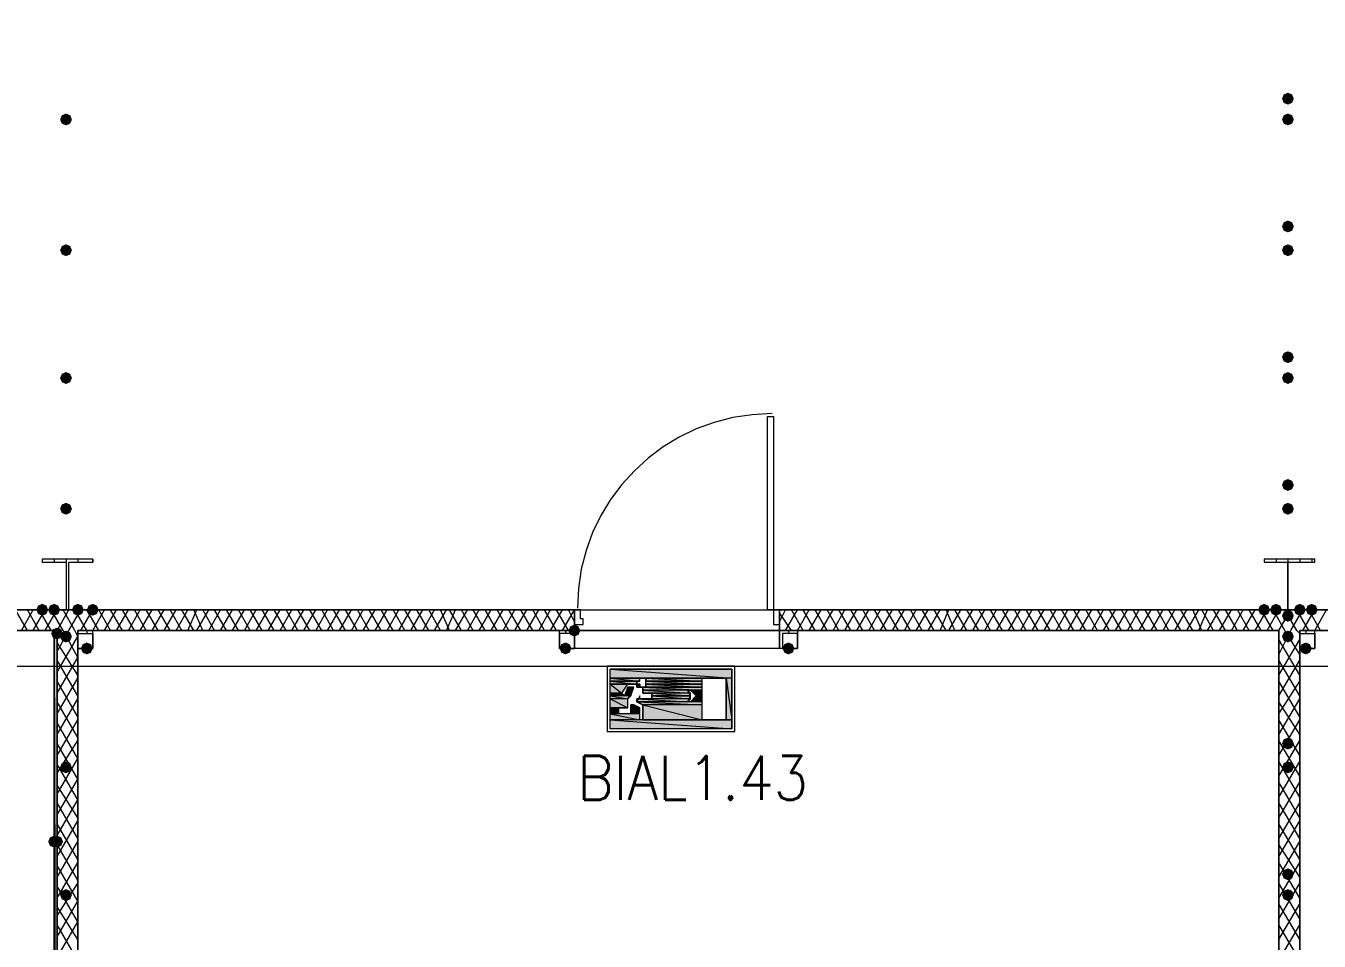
# Model space of a CAD drawing. Header units: millimetres. Extents: x 0 to 420, y 0 to 297.
# Drawn here: x 277.43 to 295.85, y 135.66 to 148.7 of the extents above; entities that cross this region are included whole.
import ezdxf

# ---------------------------------------------------------------- set-up
doc = ezdxf.new("R2010")
doc.units = ezdxf.units.MM
doc.styles.get("Standard").update_dxf_attribs({"font": 'STANDARD'})

msp = doc.modelspace()

# ---------------------------------------------------------------- hatches: boundary and pattern name
for color, points in [(7, [(295.486667, 147.658667), (295.461796, 147.598871), (295.402, 147.574), (295.342204, 147.598871), (295.317333, 147.658667), (295.342204, 147.718462), (295.402, 147.743333), (295.461796, 147.718463)]), (7, [(278.087667, 147.362333), (278.062796, 147.302537), (278.003, 147.277667), (277.943204, 147.302537), (277.918333, 147.362333), (277.943204, 147.422129), (278.003, 147.447), (278.062796, 147.422129)]), (7, [(295.486667, 147.362333), (295.461796, 147.302537), (295.402, 147.277667), (295.342204, 147.302537), (295.317333, 147.362333), (295.342204, 147.422129), (295.402, 147.447), (295.461796, 147.422129)]), (7, [(295.486667, 145.838333), (295.461796, 145.778537), (295.402, 145.753667), (295.342204, 145.778537), (295.317333, 145.838333), (295.342204, 145.898129), (295.402, 145.923), (295.461796, 145.898129)]), (7, [(278.087667, 145.499667), (278.062796, 145.439871), (278.003, 145.415), (277.943204, 145.439871), (277.918333, 145.499667), (277.943204, 145.559462), (278.003, 145.584333), (278.062796, 145.559463)]), (7, [(295.486667, 145.499667), (295.461796, 145.439871), (295.402, 145.415), (295.342204, 145.439871), (295.317333, 145.499667), (295.342204, 145.559462), (295.402, 145.584333), (295.461796, 145.559463)]), (7, [(295.486667, 143.975667), (295.461796, 143.915871), (295.402, 143.891), (295.342204, 143.915871), (295.317333, 143.975667), (295.342204, 144.035462), (295.402, 144.060333), (295.461796, 144.035463)]), (7, [(278.087667, 143.679333), (278.062796, 143.619537), (278.003, 143.594667), (277.943204, 143.619537), (277.918333, 143.679333), (277.943204, 143.739129), (278.003, 143.764), (278.062796, 143.739129)]), (7, [(295.486667, 143.679333), (295.461796, 143.619537), (295.402, 143.594667), (295.342204, 143.619537), (295.317333, 143.679333), (295.342204, 143.739129), (295.402, 143.764), (295.461796, 143.739129)]), (7, [(295.486667, 142.155333), (295.461796, 142.095537), (295.402, 142.070667), (295.342204, 142.095537), (295.317333, 142.155333), (295.342204, 142.215129), (295.402, 142.24), (295.461796, 142.215129)]), (7, [(278.087667, 141.816667), (278.062796, 141.756871), (278.003, 141.732), (277.943204, 141.756871), (277.918333, 141.816667), (277.943204, 141.876462), (278.003, 141.901333), (278.062796, 141.876463)]), (7, [(295.486667, 141.816667), (295.461796, 141.756871), (295.402, 141.732), (295.342204, 141.756871), (295.317333, 141.816667), (295.342204, 141.876462), (295.402, 141.901333), (295.461796, 141.876463)]), (7, [(277.749, 140.377333), (277.724129, 140.317537), (277.664333, 140.292667), (277.604537, 140.317537), (277.579667, 140.377333), (277.604537, 140.437129), (277.664333, 140.462), (277.724129, 140.437129)]), (7, [(277.918333, 140.377333), (277.893462, 140.317537), (277.833667, 140.292667), (277.773871, 140.317537), (277.749, 140.377333), (277.773871, 140.437129), (277.833667, 140.462), (277.893462, 140.437129)]), (7, [(278.257, 140.377333), (278.232129, 140.317537), (278.172333, 140.292667), (278.112538, 140.317537), (278.087667, 140.377333), (278.112537, 140.437129), (278.172333, 140.462), (278.232129, 140.437129)]), (7, [(278.468667, 140.377333), (278.443796, 140.317537), (278.384, 140.292667), (278.324204, 140.317537), (278.299333, 140.377333), (278.324204, 140.437129), (278.384, 140.462), (278.443796, 140.437129)]), (7, [(295.148, 140.377333), (295.123129, 140.317537), (295.063333, 140.292667), (295.003537, 140.317537), (294.978667, 140.377333), (295.003537, 140.437129), (295.063333, 140.462), (295.123129, 140.437129)]), (7, [(295.317333, 140.377333), (295.292462, 140.317537), (295.232667, 140.292667), (295.172871, 140.317537), (295.148, 140.377333), (295.172871, 140.437129), (295.232667, 140.462), (295.292462, 140.437129)]), (7, [(295.486667, 140.292667), (295.461796, 140.232871), (295.402, 140.208), (295.342204, 140.232871), (295.317333, 140.292667), (295.342204, 140.352462), (295.402, 140.377333), (295.461796, 140.352463)]), (7, [(295.656, 140.377333), (295.631129, 140.317537), (295.571333, 140.292667), (295.511538, 140.317537), (295.486667, 140.377333), (295.511537, 140.437129), (295.571333, 140.462), (295.631129, 140.437129)]), (7, [(295.825333, 140.377333), (295.800462, 140.317537), (295.740667, 140.292667), (295.680871, 140.317537), (295.656, 140.377333), (295.680871, 140.437129), (295.740667, 140.462), (295.800462, 140.437129)]), (7, [(285.326667, 140.081), (285.301796, 140.021204), (285.242, 139.996333), (285.182204, 140.021204), (285.157333, 140.081), (285.182204, 140.140796), (285.242, 140.165667), (285.301796, 140.140796)]), (254, [(277.960667, 140.038667), (277.935796, 139.978871), (277.876, 139.954), (277.816204, 139.978871), (277.791333, 140.038667), (277.816204, 140.098462), (277.876, 140.123333), (277.935796, 140.098463)]), (254, [(277.960667, 140.038667), (277.935796, 139.978871), (277.876, 139.954), (277.816204, 139.978871), (277.791333, 140.038667), (277.816204, 140.098462), (277.876, 140.123333), (277.935796, 140.098463)]), (7, [(278.087667, 139.996333), (278.062796, 139.936537), (278.003, 139.911667), (277.943204, 139.936537), (277.918333, 139.996333), (277.943204, 140.056129), (278.003, 140.081), (278.062796, 140.056129)]), (7, [(295.486667, 139.996333), (295.461796, 139.936537), (295.402, 139.911667), (295.342204, 139.936537), (295.317333, 139.996333), (295.342204, 140.056129), (295.402, 140.081), (295.461796, 140.056129)]), (7, [(278.384, 139.827), (278.359129, 139.767204), (278.299333, 139.742333), (278.239537, 139.767204), (278.214667, 139.827), (278.239537, 139.886796), (278.299333, 139.911667), (278.359129, 139.886796)]), (7, [(285.199667, 139.827), (285.174796, 139.767204), (285.115, 139.742333), (285.055204, 139.767204), (285.030333, 139.827), (285.055204, 139.886796), (285.115, 139.911667), (285.174796, 139.886796)]), (7, [(288.374667, 139.827), (288.349796, 139.767204), (288.29, 139.742333), (288.230204, 139.767204), (288.205333, 139.827), (288.230204, 139.886796), (288.29, 139.911667), (288.349796, 139.886796)]), (7, [(295.740667, 139.827), (295.715796, 139.767204), (295.656, 139.742333), (295.596204, 139.767204), (295.571333, 139.827), (295.596204, 139.886796), (295.656, 139.911667), (295.715796, 139.886796)]), (82, [(286.131001, 139.361333), (286.131001, 139.318999)]), (82, [(286.215667, 139.276666), (286.258001, 139.276666)]), (82, [(286.046334, 139.022666), (286.088667, 139.022666)]), (7, [(295.486667, 138.472333), (295.461796, 138.412537), (295.402, 138.387667), (295.342204, 138.412537), (295.317333, 138.472333), (295.342204, 138.532129), (295.402, 138.557), (295.461796, 138.532129)]), (7, [(278.087667, 138.133667), (278.062796, 138.073871), (278.003, 138.049), (277.943204, 138.073871), (277.918333, 138.133667), (277.943204, 138.193462), (278.003, 138.218333), (278.062796, 138.193463)]), (7, [(295.486667, 138.133667), (295.461796, 138.073871), (295.402, 138.049), (295.342204, 138.073871), (295.317333, 138.133667), (295.342204, 138.193462), (295.402, 138.218333), (295.461796, 138.193463)]), (254, [(277.918333, 137.075333), (277.893462, 137.015537), (277.833667, 136.990667), (277.773871, 137.015537), (277.749, 137.075333), (277.773871, 137.135129), (277.833667, 137.16), (277.893462, 137.135129)]), (254, [(277.960667, 137.075333), (277.935796, 137.015537), (277.876, 136.990667), (277.816204, 137.015537), (277.791333, 137.075333), (277.816204, 137.135129), (277.876, 137.16), (277.935796, 137.135129)]), (7, [(295.486667, 136.609667), (295.461796, 136.549871), (295.402, 136.525), (295.342204, 136.549871), (295.317333, 136.609667), (295.342204, 136.669462), (295.402, 136.694333), (295.461796, 136.669463)]), (7, [(278.087667, 136.313333), (278.062796, 136.253537), (278.003, 136.228667), (277.943204, 136.253537), (277.918333, 136.313333), (277.943204, 136.373129), (278.003, 136.398), (278.062796, 136.373129)]), (7, [(295.486667, 136.313333), (295.461796, 136.253537), (295.402, 136.228667), (295.342204, 136.253537), (295.317333, 136.313333), (295.342204, 136.373129), (295.402, 136.398), (295.461796, 136.373129)])]:
    msp.add_hatch(color=color).paths.add_polyline_path(points, flags=0)
h = msp.add_hatch(color=7)
h.paths.add_polyline_path([(277.876, 140.038667), (277.833667, 140.038667), (277.876, 123.698)], flags=0)
h.paths.add_polyline_path([(277.833667, 140.038667), (277.876, 123.698), (277.833667, 123.698)], flags=0)
h = msp.add_hatch(color=82)
h.paths.add_polyline_path([(287.485667, 139.530666), (285.750001, 139.530666), (287.485667, 139.403666)], flags=0)
h.paths.add_polyline_path([(285.750001, 139.530666), (287.485667, 139.403666), (285.750001, 139.403666)], flags=0)
h = msp.add_hatch(color=82)
h.paths.add_polyline_path([(285.750001, 139.403666), (287.062334, 139.403666)], flags=0)
h.paths.add_polyline_path([(287.062334, 139.403666), (285.750001, 139.403666)], flags=0)
h = msp.add_hatch(color=82)
h.paths.add_polyline_path([(285.750001, 139.403666), (286.215667, 139.403666)], flags=0)
h.paths.add_polyline_path([(286.215667, 139.403666), (285.750001, 139.403666)], flags=0)
h.paths.add_polyline_path([(286.215667, 139.403666), (285.750001, 139.403666)], flags=0)
h.paths.add_polyline_path([(285.750001, 139.403666), (286.215667, 139.403666)], flags=0)
h = msp.add_hatch(color=82)
h.paths.add_polyline_path([(286.173334, 139.403666), (285.750001, 139.403666), (286.173334, 139.361333)], flags=0)
h.paths.add_polyline_path([(285.750001, 139.403666), (286.173334, 139.361333), (285.750001, 139.361333)], flags=0)
h = msp.add_hatch(color=82)
h.paths.add_polyline_path([(286.215667, 139.403666), (287.062334, 139.403666)], flags=0)
h.paths.add_polyline_path([(287.062334, 139.403666), (286.215667, 139.403666)], flags=0)
h = msp.add_hatch(color=82)
h.paths.add_polyline_path([(286.215667, 139.403666), (287.062334, 139.403666)], flags=0)
h.paths.add_polyline_path([(287.062334, 139.403666), (286.215667, 139.403666)], flags=0)
h = msp.add_hatch(color=82)
h.paths.add_polyline_path([(286.258001, 139.403666), (287.062334, 139.403666)], flags=0)
h.paths.add_polyline_path([(287.062334, 139.403666), (286.258001, 139.403666)], flags=0)
h = msp.add_hatch(color=82)
h.paths.add_polyline_path([(287.062334, 139.403666), (286.258001, 139.403666), (287.062334, 139.361333)], flags=0)
h.paths.add_polyline_path([(286.258001, 139.403666), (287.062334, 139.361333), (286.258001, 139.361333)], flags=0)
h = msp.add_hatch(color=82)
h.paths.add_polyline_path([(287.485667, 139.403666), (287.401001, 139.403666), (287.485667, 138.810999)], flags=0)
h.paths.add_polyline_path([(287.401001, 139.403666), (287.485667, 138.810999), (287.401001, 138.810999)], flags=0)
h = msp.add_hatch(color=82)
h.paths.add_polyline_path([(286.131001, 139.361333), (285.750001, 139.361333)], flags=0)
h.paths.add_polyline_path([(286.131001, 139.361333), (285.750001, 139.361333), (286.173334, 139.361333)], flags=0)
h = msp.add_hatch(color=82)
h.paths.add_polyline_path([(285.750001, 139.361333), (286.131001, 139.361333)], flags=0)
h.paths.add_polyline_path([(286.131001, 139.361333), (285.750001, 139.361333)], flags=0)
h = msp.add_hatch(color=82)
h.paths.add_polyline_path([(286.131001, 139.361333), (285.750001, 139.361333), (286.131001, 139.318999)], flags=0)
h.paths.add_polyline_path([(285.750001, 139.361333), (286.131001, 139.318999), (285.750001, 139.318999)], flags=0)
h = msp.add_hatch(color=82)
h.paths.add_polyline_path([(285.750001, 139.318999), (286.131001, 139.318999)], flags=0)
h.paths.add_polyline_path([(286.131001, 139.318999), (285.750001, 139.318999)], flags=0)
h = msp.add_hatch(color=82)
h.paths.add_polyline_path([(286.004001, 139.318999), (285.750001, 139.318999), (285.919334, 139.191999)], flags=0)
h.paths.add_polyline_path([(285.750001, 139.318999), (285.919334, 139.191999), (285.750001, 139.191999)], flags=0)
h = msp.add_hatch(color=82)
h.paths.add_polyline_path([(286.088667, 139.276666), (286.004001, 139.276666), (286.046334, 139.149666)], flags=0)
h.paths.add_polyline_path([(286.004001, 139.276666), (286.046334, 139.149666), (285.961667, 139.149666)], flags=0)
h = msp.add_hatch(color=82)
h.paths.add_polyline_path([(286.131001, 139.318999), (286.173334, 139.318999)], flags=0)
h.paths.add_polyline_path([(286.173334, 139.318999), (286.131001, 139.318999)], flags=0)
h = msp.add_hatch(color=82)
h.paths.add_polyline_path([(286.131001, 139.318999), (286.173334, 139.318999)], flags=0)
h.paths.add_polyline_path([(286.173334, 139.318999), (286.131001, 139.318999)], flags=0)
h.paths.add_polyline_path([(286.173334, 139.318999), (286.131001, 139.318999)], flags=0)
h.paths.add_polyline_path([(286.131001, 139.318999), (286.173334, 139.318999)], flags=0)
h.paths.add_polyline_path([(286.173334, 139.318999), (286.131001, 139.318999)], flags=0)
h.paths.add_polyline_path([(286.173334, 139.318999), (286.131001, 139.318999)], flags=0)
h = msp.add_hatch(color=82)
h.paths.add_polyline_path([(286.173334, 139.318999), (286.131001, 139.318999), (286.173334, 139.276666)], flags=0)
h.paths.add_polyline_path([(286.131001, 139.318999), (286.173334, 139.276666), (286.131001, 139.276666)], flags=0)
h = msp.add_hatch(color=82)
h.paths.add_polyline_path([(286.131001, 139.276666), (286.173334, 139.276666)], flags=0)
h.paths.add_polyline_path([(286.173334, 139.276666), (286.131001, 139.276666)], flags=0)
h = msp.add_hatch(color=82)
h.paths.add_polyline_path([(286.131001, 139.276666), (286.173334, 139.276666)], flags=0)
h.paths.add_polyline_path([(286.173334, 139.276666), (286.131001, 139.276666)], flags=0)
h = msp.add_hatch(color=82)
h.paths.add_polyline_path([(286.131001, 139.276666), (286.173334, 139.276666)], flags=0)
h.paths.add_polyline_path([(286.173334, 139.276666), (286.131001, 139.276666)], flags=0)
h = msp.add_hatch(color=82)
h.paths.add_polyline_path([(286.173334, 139.318999), (286.173334, 139.276666)], flags=0)
h.paths.add_polyline_path([(286.173334, 139.276666), (286.173334, 139.318999)], flags=0)
h = msp.add_hatch(color=82)
h.paths.add_polyline_path([(286.173334, 139.276666), (287.062334, 139.276666)], flags=0)
h.paths.add_polyline_path([(287.062334, 139.276666), (286.173334, 139.276666)], flags=0)
h = msp.add_hatch(color=82)
h.paths.add_polyline_path([(286.215667, 139.276666), (287.062334, 139.276666)], flags=0)
h.paths.add_polyline_path([(287.062334, 139.276666), (286.215667, 139.276666)], flags=0)
h = msp.add_hatch(color=82)
h.paths.add_polyline_path([(287.062334, 139.276666), (286.215667, 139.276666), (287.062334, 139.234333)], flags=0)
h.paths.add_polyline_path([(286.215667, 139.276666), (287.062334, 139.234333), (286.215667, 139.234333)], flags=0)
h = msp.add_hatch(color=82)
h.paths.add_polyline_path([(286.850667, 139.234333), (286.215667, 139.234333), (286.893001, 139.191999)], flags=0)
h.paths.add_polyline_path([(286.215667, 139.234333), (286.893001, 139.191999), (286.215667, 139.191999)], flags=0)
h = msp.add_hatch(color=82)
h.paths.add_polyline_path([(286.258001, 139.361333), (287.062334, 139.361333)], flags=0)
h.paths.add_polyline_path([(287.062334, 139.361333), (286.258001, 139.361333)], flags=0)
h = msp.add_hatch(color=82)
h.paths.add_polyline_path([(286.258001, 139.361333), (287.062334, 139.361333)], flags=0)
h.paths.add_polyline_path([(287.062334, 139.361333), (286.258001, 139.361333)], flags=0)
h = msp.add_hatch(color=82)
h.paths.add_polyline_path([(286.258001, 139.361333), (287.062334, 139.361333)], flags=0)
h.paths.add_polyline_path([(287.062334, 139.361333), (286.258001, 139.361333)], flags=0)
h = msp.add_hatch(color=82)
h.paths.add_polyline_path([(287.062334, 139.361333), (286.258001, 139.361333), (287.062334, 139.318999)], flags=0)
h.paths.add_polyline_path([(286.258001, 139.361333), (287.062334, 139.318999), (286.258001, 139.318999)], flags=0)
h = msp.add_hatch(color=82)
h.paths.add_polyline_path([(286.258001, 139.318999), (287.062334, 139.318999)], flags=0)
h.paths.add_polyline_path([(287.062334, 139.318999), (286.258001, 139.318999)], flags=0)
h = msp.add_hatch(color=82)
h.paths.add_polyline_path([(286.258001, 139.318999), (287.062334, 139.318999)], flags=0)
h.paths.add_polyline_path([(287.062334, 139.318999), (286.258001, 139.318999)], flags=0)
h = msp.add_hatch(color=82)
h.paths.add_polyline_path([(286.258001, 139.318999), (287.062334, 139.318999)], flags=0)
h.paths.add_polyline_path([(287.062334, 139.318999), (286.258001, 139.318999)], flags=0)
h = msp.add_hatch(color=82)
h.paths.add_polyline_path([(286.258001, 139.318999), (287.062334, 139.318999)], flags=0)
h.paths.add_polyline_path([(287.062334, 139.318999), (286.258001, 139.318999)], flags=0)
h = msp.add_hatch(color=82)
h.paths.add_polyline_path([(286.258001, 139.318999), (287.062334, 139.318999)], flags=0)
h.paths.add_polyline_path([(287.062334, 139.318999), (286.258001, 139.318999)], flags=0)
h = msp.add_hatch(color=82)
h.paths.add_polyline_path([(287.062334, 139.318999), (286.258001, 139.318999), (287.062334, 139.276666)], flags=0)
h.paths.add_polyline_path([(286.258001, 139.318999), (287.062334, 139.276666), (286.258001, 139.276666)], flags=0)
h = msp.add_hatch(color=82)
h.paths.add_polyline_path([(286.258001, 139.318999), (286.258001, 139.276666)], flags=0)
h.paths.add_polyline_path([(286.258001, 139.276666), (286.258001, 139.318999)], flags=0)
h = msp.add_hatch(color=82)
h.paths.add_polyline_path([(286.258001, 139.276666), (287.062334, 139.276666)], flags=0)
h.paths.add_polyline_path([(287.062334, 139.276666), (286.258001, 139.276666)], flags=0)
h = msp.add_hatch(color=82)
h.paths.add_polyline_path([(286.258001, 139.276666), (287.062334, 139.276666)], flags=0)
h.paths.add_polyline_path([(287.062334, 139.276666), (286.258001, 139.276666)], flags=0)
h = msp.add_hatch(color=82)
h.paths.add_polyline_path([(286.258001, 139.276666), (287.062334, 139.276666)], flags=0)
h.paths.add_polyline_path([(287.062334, 139.276666), (286.258001, 139.276666)], flags=0)
h = msp.add_hatch(color=82)
h.paths.add_polyline_path([(287.062334, 139.234333), (286.893001, 139.234333), (287.062334, 139.149666)], flags=0)
h.paths.add_polyline_path([(286.893001, 139.234333), (287.062334, 139.149666), (286.977667, 139.149666)], flags=0)
h = msp.add_hatch(color=82)
h.paths.add_polyline_path([(285.919334, 139.191999), (285.750001, 139.191999), (285.961667, 139.149666)], flags=0)
h.paths.add_polyline_path([(285.750001, 139.191999), (285.961667, 139.149666), (285.750001, 139.149666)], flags=0)
h = msp.add_hatch(color=82)
h.paths.add_polyline_path([(286.046334, 139.149666), (285.750001, 139.149666), (286.004001, 139.107333)], flags=0)
h.paths.add_polyline_path([(285.750001, 139.149666), (286.004001, 139.107333), (285.750001, 139.107333)], flags=0)
h = msp.add_hatch(color=82)
h.paths.add_polyline_path([(286.004001, 139.107333), (285.750001, 139.107333), (286.004001, 138.980333)], flags=0)
h.paths.add_polyline_path([(285.750001, 139.107333), (286.004001, 138.980333), (285.750001, 138.980333)], flags=0)
h = msp.add_hatch(color=82)
h.paths.add_polyline_path([(286.893001, 139.107333), (286.131001, 139.107333), (286.850667, 139.064999)], flags=0)
h.paths.add_polyline_path([(286.131001, 139.107333), (286.850667, 139.064999), (286.131001, 139.064999)], flags=0)
h = msp.add_hatch(color=82)
h.paths.add_polyline_path([(287.062334, 139.064999), (286.131001, 139.064999), (287.062334, 139.022666)], flags=0)
h.paths.add_polyline_path([(286.131001, 139.064999), (287.062334, 139.022666), (286.215667, 139.022666)], flags=0)
h = msp.add_hatch(color=82)
h.paths.add_polyline_path([(286.893001, 139.191999), (286.342667, 139.191999), (286.893001, 139.149666)], flags=0)
h.paths.add_polyline_path([(286.342667, 139.191999), (286.893001, 139.149666), (286.342667, 139.149666)], flags=0)
h = msp.add_hatch(color=82)
h.paths.add_polyline_path([(286.342667, 139.149666), (286.385001, 139.149666)], flags=0)
h.paths.add_polyline_path([(286.385001, 139.149666), (286.342667, 139.149666)], flags=0)
h = msp.add_hatch(color=82)
h.paths.add_polyline_path([(286.893001, 139.149666), (286.342667, 139.149666), (286.893001, 139.107333)], flags=0)
h.paths.add_polyline_path([(286.342667, 139.149666), (286.893001, 139.107333), (286.342667, 139.107333)], flags=0)
h = msp.add_hatch(color=82)
h.paths.add_polyline_path([(287.062334, 139.149666), (286.977667, 139.149666), (287.062334, 139.064999)], flags=0)
h.paths.add_polyline_path([(286.977667, 139.149666), (287.062334, 139.064999), (286.893001, 139.064999)], flags=0)
h = msp.add_hatch(color=82)
h.paths.add_polyline_path([(285.877001, 138.980333), (285.750001, 138.980333), (285.877001, 138.895666)], flags=0)
h.paths.add_polyline_path([(285.750001, 138.980333), (285.877001, 138.895666), (285.750001, 138.895666)], flags=0)
h = msp.add_hatch(color=82)
h.paths.add_polyline_path([(286.173334, 138.895666), (285.750001, 138.895666), (286.173334, 138.810999)], flags=0)
h.paths.add_polyline_path([(285.750001, 138.895666), (286.173334, 138.810999), (285.750001, 138.810999)], flags=0)
h = msp.add_hatch(color=82)
h.paths.add_polyline_path([(286.088667, 139.022666), (286.046334, 139.022666), (286.173334, 138.980333)], flags=0)
h.paths.add_polyline_path([(286.046334, 139.022666), (286.173334, 138.980333), (286.046334, 138.980333)], flags=0)
h = msp.add_hatch(color=82)
h.paths.add_polyline_path([(286.173334, 138.980333), (286.046334, 138.980333), (286.173334, 138.895666)], flags=0)
h.paths.add_polyline_path([(286.046334, 138.980333), (286.173334, 138.895666), (286.046334, 138.895666)], flags=0)
h = msp.add_hatch(color=82)
h.paths.add_polyline_path([(287.062334, 139.022666), (286.215667, 139.022666), (287.062334, 138.810999)], flags=0)
h.paths.add_polyline_path([(286.215667, 139.022666), (287.062334, 138.810999), (286.215667, 138.810999)], flags=0)
h = msp.add_hatch(color=82)
h.paths.add_polyline_path([(287.485667, 138.810999), (285.750001, 138.810999), (287.485667, 138.683999)], flags=0)
h.paths.add_polyline_path([(285.750001, 138.810999), (287.485667, 138.683999), (285.750001, 138.683999)], flags=0)
h = msp.add_hatch(color=82)
h.paths.add_polyline_path([(286.215667, 138.810999), (287.485667, 138.810999)], flags=0)
h.paths.add_polyline_path([(287.485667, 138.810999), (286.215667, 138.810999)], flags=0)

# ---------------------------------------------------------------- linework, layer by layer
at = {"color": 5, "lineweight": 0}
msp.add_lwpolyline([(124.290668, 139.572999), (235.669667, 139.572999), (242.146667, 139.572999), (242.146667, 143.086666), (261.831667, 143.086666), (261.831667, 139.572999), (374.607667, 139.572999), (379.857, 139.572999), (379.857, 188.467999), (268.224001, 188.467999), (261.958667, 188.467999), (261.958667, 184.869666)], dxfattribs=at)
at = {"color": 8, "lineweight": 0}
msp.add_lwpolyline([(381.719667, 140.377333), (381.719667, 187.452), (260.265333, 187.452), (260.265333, 140.377333)], close=True, dxfattribs=at)
at = {"color": 7, "lineweight": 0}
for points in [[(288.057167, 143.171333), (287.773658, 143.157018), (287.49834, 143.115), (287.232605, 143.046674), (286.977849, 142.953432), (286.735463, 142.83667), (286.506843, 142.697781), (286.293381, 142.538158), (286.096472, 142.359195), (285.917509, 142.162286), (285.757886, 141.948824), (285.618996, 141.720204), (285.502234, 141.477818), (285.408993, 141.223061), (285.340667, 140.957327), (285.298649, 140.682009), (285.284333, 140.3985)], [(277.664333, 141.097), (277.664333, 141.054667)], [(277.833667, 141.097), (277.833667, 141.054667)], [(278.003, 141.097), (278.003, 140.377333)], [(278.172333, 141.097), (278.172333, 141.054667)], [(278.384, 141.097), (278.384, 141.054667)], [(295.063333, 141.097), (295.063333, 141.054667)], [(295.232667, 141.097), (295.232667, 141.054667)], [(295.402, 141.097), (295.402, 140.377333)], [(295.571333, 141.097), (295.571333, 141.054667)], [(295.740667, 141.097), (295.740667, 141.054667)], [(285.242, 140.377333), (270.806333, 140.377333)], [(277.452667, 140.081), (277.283333, 140.377333)], [(277.368, 140.081), (277.537333, 140.377333)], [(277.622, 140.081), (277.452667, 140.377333)], [(277.537333, 140.081), (277.706667, 140.377333)], [(277.791333, 140.081), (277.622, 140.377333)], [(277.706667, 140.081), (277.876, 140.377333)], [(277.960667, 140.081), (277.791333, 140.377333)], [(277.876, 140.081), (278.045333, 140.377333)], [(278.13, 140.081), (277.960667, 140.377333)], [(278.045333, 140.081), (278.214667, 140.377333)], [(278.299333, 140.081), (278.13, 140.377333)], [(278.214667, 140.081), (278.384, 140.377333)], [(278.468667, 140.081), (278.299333, 140.377333)], [(278.384, 140.081), (278.553333, 140.377333)], [(278.638, 140.081), (278.468667, 140.377333)], [(278.553333, 140.081), (278.722667, 140.377333)], [(278.807333, 140.081), (278.638, 140.377333)], [(278.722667, 140.081), (278.892, 140.377333)], [(278.976667, 140.081), (278.807333, 140.377333)], [(278.892, 140.081), (279.061333, 140.377333)], [(279.146, 140.081), (278.976667, 140.377333)], [(279.061333, 140.081), (279.230667, 140.377333)], [(279.315333, 140.081), (279.146, 140.377333)], [(279.230667, 140.081), (279.4, 140.377333)], [(279.484667, 140.081), (279.315333, 140.377333)], [(279.4, 140.081), (279.569333, 140.377333)], [(279.654, 140.081), (279.484667, 140.377333)], [(279.569333, 140.081), (279.738667, 140.377333)], [(279.823333, 140.081), (279.654, 140.377333)], [(279.738667, 140.081), (279.865667, 140.377333)], [(279.950333, 140.081), (279.823333, 140.377333)], [(279.865667, 140.081), (280.035, 140.377333)], [(280.119667, 140.081), (279.950333, 140.377333)], [(280.035, 140.081), (280.204333, 140.377333)], [(280.289, 140.081), (280.119667, 140.377333)], [(280.204333, 140.081), (280.373667, 140.377333)], [(280.458333, 140.081), (280.289, 140.377333)], [(280.373667, 140.081), (280.543, 140.377333)], [(280.627667, 140.081), (280.458333, 140.377333)], [(280.543, 140.081), (280.712333, 140.377333)], [(280.797, 140.081), (280.627667, 140.377333)], [(280.712333, 140.081), (280.881667, 140.377333)], [(280.966333, 140.081), (280.797, 140.377333)], [(280.881667, 140.081), (281.051, 140.377333)], [(281.135667, 140.081), (280.966333, 140.377333)], [(281.051, 140.081), (281.220333, 140.377333)], [(281.305, 140.081), (281.135667, 140.377333)], [(281.220333, 140.081), (281.389667, 140.377333)], [(281.474333, 140.081), (281.305, 140.377333)], [(281.389667, 140.081), (281.559, 140.377333)], [(281.643667, 140.081), (281.474333, 140.377333)], [(281.559, 140.081), (281.728333, 140.377333)], [(281.813, 140.081), (281.643667, 140.377333)], [(281.728333, 140.081), (281.897667, 140.377333)], [(281.982333, 140.081), (281.813, 140.377333)], [(281.897667, 140.081), (282.067, 140.377333)], [(282.151667, 140.081), (281.982333, 140.377333)], [(282.067, 140.081), (282.236333, 140.377333)], [(282.321, 140.081), (282.151667, 140.377333)], [(282.236333, 140.081), (282.405667, 140.377333)], [(282.490333, 140.081), (282.321, 140.377333)], [(282.405667, 140.081), (282.575, 140.377333)], [(282.659667, 140.081), (282.490333, 140.377333)], [(282.575, 140.081), (282.744333, 140.377333)], [(282.829, 140.081), (282.659667, 140.377333)], [(282.744333, 140.081), (282.913667, 140.377333)], [(282.998333, 140.081), (282.829, 140.377333)], [(282.913667, 140.081), (283.083, 140.377333)], [(283.167667, 140.081), (282.998333, 140.377333)], [(283.083, 140.081), (283.252333, 140.377333)], [(283.337, 140.081), (283.167667, 140.377333)], [(283.252333, 140.081), (283.421667, 140.377333)], [(283.464, 140.081), (283.337, 140.377333)], [(283.421667, 140.081), (283.548667, 140.377333)], [(283.633333, 140.081), (283.464, 140.377333)], [(283.548667, 140.081), (283.718, 140.377333)], [(283.802667, 140.081), (283.633333, 140.377333)], [(283.718, 140.081), (283.887333, 140.377333)], [(283.972, 140.081), (283.802667, 140.377333)], [(283.887333, 140.081), (284.056667, 140.377333)], [(284.141333, 140.081), (283.972, 140.377333)], [(284.056667, 140.081), (284.226, 140.377333)], [(284.310667, 140.081), (284.141333, 140.377333)], [(284.226, 140.081), (284.395333, 140.377333)], [(284.48, 140.081), (284.310667, 140.377333)], [(284.395333, 140.081), (284.564667, 140.377333)], [(284.649333, 140.081), (284.48, 140.377333)], [(284.564667, 140.081), (284.734, 140.377333)], [(284.818667, 140.081), (284.649333, 140.377333)], [(284.734, 140.081), (284.903333, 140.377333)], [(284.988, 140.081), (284.818667, 140.377333)], [(284.903333, 140.081), (285.072667, 140.377333)], [(285.157333, 140.081), (284.988, 140.377333)], [(285.072667, 140.081), (285.242, 140.377333)], [(285.242, 140.208), (285.157333, 140.377333)], [(285.242, 140.377333), (285.242, 140.165667), (285.242, 140.081)], [(285.242, 140.081), (285.242, 140.165667), (285.242, 140.377333), (285.242, 140.165667)], [(288.163, 140.208), (288.247667, 140.377333)], [(288.163, 140.377333), (288.163, 140.165667), (288.163, 140.081)], [(288.163, 140.081), (288.163, 140.165667), (288.163, 140.377333), (288.163, 140.165667)], [(302.641, 140.377333), (288.163, 140.377333)], [(288.332333, 140.081), (288.163, 140.335)], [(288.247667, 140.081), (288.417, 140.377333)], [(288.501667, 140.081), (288.332333, 140.377333)], [(288.417, 140.081), (288.586333, 140.377333)], [(288.671, 140.081), (288.501667, 140.377333)], [(288.586333, 140.081), (288.755667, 140.377333)], [(288.840333, 140.081), (288.671, 140.377333)], [(288.755667, 140.081), (288.925, 140.377333)], [(289.009667, 140.081), (288.840333, 140.377333)], [(288.925, 140.081), (289.094333, 140.377333)], [(289.179, 140.081), (289.009667, 140.377333)], [(289.094333, 140.081), (289.263667, 140.377333)], [(289.348333, 140.081), (289.179, 140.377333)], [(289.263667, 140.081), (289.433, 140.377333)], [(289.517667, 140.081), (289.348333, 140.377333)], [(289.433, 140.081), (289.602333, 140.377333)], [(289.687, 140.081), (289.517667, 140.377333)], [(289.602333, 140.081), (289.771667, 140.377333)], [(289.856333, 140.081), (289.687, 140.377333)], [(289.771667, 140.081), (289.941, 140.377333)], [(290.025667, 140.081), (289.856333, 140.377333)], [(289.941, 140.081), (290.110333, 140.377333)], [(290.195, 140.081), (290.025667, 140.377333)], [(290.110333, 140.081), (290.279667, 140.377333)], [(290.364333, 140.081), (290.195, 140.377333)], [(290.279667, 140.081), (290.449, 140.377333)], [(290.533667, 140.081), (290.364333, 140.377333)], [(290.449, 140.081), (290.576, 140.377333)], [(290.660667, 140.081), (290.533667, 140.377333)], [(290.576, 140.081), (290.745333, 140.377333)], [(290.83, 140.081), (290.660667, 140.377333)], [(290.745333, 140.081), (290.914667, 140.377333)], [(290.999333, 140.081), (290.83, 140.377333)], [(290.914667, 140.081), (291.084, 140.377333)], [(291.168667, 140.081), (290.999333, 140.377333)], [(291.084, 140.081), (291.253333, 140.377333)], [(291.338, 140.081), (291.168667, 140.377333)], [(291.253333, 140.081), (291.422667, 140.377333)], [(291.507333, 140.081), (291.338, 140.377333)], [(291.422667, 140.081), (291.592, 140.377333)], [(291.676667, 140.081), (291.507333, 140.377333)], [(291.592, 140.081), (291.761333, 140.377333)], [(291.846, 140.081), (291.676667, 140.377333)], [(291.761333, 140.081), (291.930667, 140.377333)], [(292.015333, 140.081), (291.846, 140.377333)], [(291.930667, 140.081), (292.1, 140.377333)], [(292.184667, 140.081), (292.015333, 140.377333)], [(292.1, 140.081), (292.269333, 140.377333)], [(292.354, 140.081), (292.184667, 140.377333)], [(292.269333, 140.081), (292.438667, 140.377333)], [(292.523333, 140.081), (292.354, 140.377333)], [(292.438667, 140.081), (292.608, 140.377333)], [(292.692667, 140.081), (292.523333, 140.377333)], [(292.608, 140.081), (292.777333, 140.377333)], [(292.862, 140.081), (292.692667, 140.377333)], [(292.777333, 140.081), (292.946667, 140.377333)], [(293.031333, 140.081), (292.862, 140.377333)], [(292.946667, 140.081), (293.116, 140.377333)], [(293.200667, 140.081), (293.031333, 140.377333)], [(293.116, 140.081), (293.285333, 140.377333)], [(293.37, 140.081), (293.200667, 140.377333)], [(293.285333, 140.081), (293.454667, 140.377333)], [(293.539333, 140.081), (293.37, 140.377333)], [(293.454667, 140.081), (293.624, 140.377333)], [(293.708667, 140.081), (293.539333, 140.377333)], [(293.624, 140.081), (293.793333, 140.377333)], [(293.878, 140.081), (293.708667, 140.377333)], [(293.793333, 140.081), (293.962667, 140.377333)], [(294.047333, 140.081), (293.878, 140.377333)], [(293.962667, 140.081), (294.132, 140.377333)], [(294.174333, 140.081), (294.047333, 140.377333)], [(294.132, 140.081), (294.259, 140.377333)], [(294.343667, 140.081), (294.174333, 140.377333)], [(294.259, 140.081), (294.428333, 140.377333)], [(294.513, 140.081), (294.343667, 140.377333)], [(294.428333, 140.081), (294.597667, 140.377333)], [(294.682333, 140.081), (294.513, 140.377333)], [(294.597667, 140.081), (294.767, 140.377333)], [(294.851667, 140.081), (294.682333, 140.377333)], [(294.767, 140.081), (294.936333, 140.377333)], [(295.021, 140.081), (294.851667, 140.377333)], [(294.936333, 140.081), (295.105667, 140.377333)], [(295.190333, 140.081), (295.021, 140.377333)], [(295.105667, 140.081), (295.275, 140.377333)], [(295.359667, 140.081), (295.190333, 140.377333)], [(295.275, 140.081), (295.444333, 140.377333)], [(295.529, 140.081), (295.359667, 140.377333)], [(295.444333, 140.081), (295.613667, 140.377333)], [(295.698333, 140.081), (295.529, 140.377333)], [(295.613667, 140.081), (295.783, 140.377333)], [(295.867667, 140.081), (295.698333, 140.377333)], [(295.783, 140.081), (295.952333, 140.377333)], [(270.806333, 140.081), (277.876, 140.081)], [(277.876, 123.698), (277.876, 140.038667), (277.876, 123.698), (277.833667, 140.038667)], [(277.876, 140.038667), (277.876, 140.081)], [(277.876, 139.784667), (278.045333, 140.081)], [(277.876, 140.081), (277.876, 123.698), (278.172333, 123.698), (278.172333, 140.081)], [(277.876, 139.488333), (278.172333, 139.996333)], [(278.172333, 139.7), (277.960667, 140.081)], [(278.172333, 139.996333), (278.13, 140.081)], [(278.172333, 140.081), (285.242, 140.081)], [(278.299333, 140.081), (278.299333, 140.038667)], [(285.115, 140.081), (285.115, 140.038667)], [(285.242, 139.954), (285.242, 140.081), (286.723667, 140.081)], [(286.723667, 139.827), (285.242, 139.827), (285.242, 139.954)], [(286.723667, 140.081), (288.163, 140.081), (288.163, 139.954)], [(288.163, 139.954), (288.163, 139.827), (286.723667, 139.827)], [(288.163, 140.081), (295.275, 140.081)], [(288.29, 140.081), (288.29, 140.038667)], [(295.275, 140.038667), (295.275, 140.081)], [(295.275, 139.742333), (295.444333, 140.081)], [(295.275, 140.081), (295.275, 123.698), (295.571333, 123.698), (295.571333, 140.081)], [(295.275, 139.446), (295.571333, 139.954)], [(295.571333, 139.446), (295.275, 139.954)], [(295.571333, 139.742333), (295.359667, 140.081)], [(295.571333, 140.038667), (295.529, 140.081)], [(295.571333, 140.081), (302.641, 140.081)], [(295.656, 140.081), (295.656, 140.038667)], [(278.172333, 139.446), (277.876, 139.911667)], [(277.876, 139.192), (278.172333, 139.7)], [(278.172333, 139.149667), (277.876, 139.657667)], [(295.275, 139.149667), (295.571333, 139.657667)], [(295.571333, 139.149667), (295.275, 139.657667)], [(277.876, 138.895667), (278.172333, 139.403667)], [(278.172333, 138.853333), (277.876, 139.361333)], [(295.275, 138.895667), (295.571333, 139.361333)], [(295.571333, 138.853333), (295.275, 139.361333)], [(277.876, 138.599333), (278.172333, 139.107333)], [(278.172333, 138.557), (277.876, 139.065)], [(295.275, 138.599333), (295.571333, 139.107333)], [(295.571333, 138.599333), (295.275, 139.065)], [(277.876, 138.303), (278.172333, 138.811)], [(278.172333, 138.260667), (277.876, 138.768667)], [(295.275, 138.303), (295.571333, 138.811)], [(295.571333, 138.303), (295.275, 138.811)], [(277.876, 138.049), (278.172333, 138.514667)], [(295.275, 138.006667), (295.571333, 138.514667)], [(295.571333, 138.006667), (295.275, 138.514667)], [(278.172333, 137.964333), (277.876, 138.472333)], [(277.876, 137.752667), (278.172333, 138.260667)], [(278.172333, 137.668), (277.876, 138.176)], [(295.275, 137.710333), (295.571333, 138.218333)], [(295.571333, 137.710333), (295.275, 138.218333)], [(277.876, 137.456333), (278.172333, 137.964333)], [(278.172333, 137.414), (277.876, 137.879667)], [(295.275, 137.414), (295.571333, 137.922)], [(295.571333, 137.414), (295.275, 137.922)], [(277.876, 137.16), (278.172333, 137.668)], [(278.172333, 137.117667), (277.876, 137.625667)], [(295.275, 137.117667), (295.571333, 137.625667)], [(295.571333, 137.117667), (295.275, 137.625667)], [(277.876, 136.863667), (278.172333, 137.371667)], [(278.172333, 136.821333), (277.876, 137.329333)], [(295.275, 136.863667), (295.571333, 137.371667)], [(295.571333, 136.821333), (295.275, 137.329333)], [(277.876, 136.567333), (278.172333, 137.075333)], [(278.172333, 136.525), (277.876, 137.033)], [(295.275, 136.567333), (295.571333, 137.075333)], [(295.571333, 136.567333), (295.275, 137.033)], [(277.876, 136.271), (278.172333, 136.779)], [(278.172333, 136.228667), (277.876, 136.736667)], [(295.275, 136.271), (295.571333, 136.779)], [(295.571333, 136.271), (295.275, 136.779)], [(277.876, 136.017), (278.172333, 136.482667)], [(295.275, 135.974667), (295.571333, 136.482667)], [(295.571333, 135.974667), (295.275, 136.482667)], [(278.172333, 135.932333), (277.876, 136.440333)], [(277.876, 135.720667), (278.172333, 136.228667)], [(278.172333, 135.678333), (277.876, 136.144)], [(295.275, 135.678333), (295.571333, 136.186333)], [(295.571333, 135.678333), (295.275, 136.186333)], [(277.876, 135.424333), (278.172333, 135.932333)], [(278.172333, 135.382), (277.876, 135.89)], [(295.275, 135.382), (295.571333, 135.89)], [(295.571333, 135.382), (295.275, 135.89)]]:
    msp.add_lwpolyline(points, dxfattribs=at)
for points in [[(288.078333, 143.129), (288.078333, 140.377333), (287.993667, 140.377333), (287.993667, 143.129)], [(278.384, 141.097), (277.664333, 141.097), (277.664333, 141.054667), (278.003, 141.054667), (278.003, 140.377333), (277.664333, 140.377333), (278.384, 140.377333), (278.045333, 140.377333), (278.045333, 141.054667), (278.384, 141.054667)], [(295.783, 141.097), (295.063333, 141.097), (295.063333, 141.054667), (295.402, 141.054667), (295.402, 140.377333), (295.063333, 140.377333), (295.783, 140.377333), (295.402, 140.377333), (295.402, 141.054667), (295.783, 141.054667)], [(285.369, 140.165667), (285.369, 140.250333), (285.326667, 140.250333), (285.326667, 140.377333), (285.242, 140.377333), (285.242, 140.165667)], [(288.163, 140.165667), (288.163, 140.377333), (288.078333, 140.377333), (288.078333, 140.250333), (288.078333, 140.165667)], [(277.876, 140.038667), (277.833667, 140.038667), (277.876, 123.698)], [(277.833667, 140.038667), (277.876, 123.698), (277.833667, 123.698)], [(277.876, 123.698), (277.876, 140.038667), (277.833667, 140.038667), (277.833667, 123.698)], [(277.876, 123.698), (277.876, 140.038667), (277.833667, 140.038667), (277.833667, 123.698)], [(278.384, 140.081), (278.172333, 140.081), (278.172333, 139.827), (278.384, 139.827)], [(278.384, 140.038667), (278.384, 139.827), (278.172333, 139.827), (278.172333, 140.038667)], [(285.030333, 140.081), (285.242, 140.081), (285.242, 139.827), (285.030333, 139.827)], [(285.030333, 140.038667), (285.030333, 139.827), (285.242, 139.827), (285.242, 140.038667)], [(288.163, 140.081), (288.417, 140.081), (288.417, 139.827), (288.163, 139.827)], [(288.205333, 140.038667), (288.205333, 139.827), (288.417, 139.827), (288.417, 140.038667)], [(295.783, 140.081), (295.571333, 140.081), (295.571333, 139.827), (295.783, 139.827)], [(295.783, 140.038667), (295.783, 139.827), (295.571333, 139.827), (295.571333, 140.038667)]]:
    msp.add_lwpolyline(points, close=True, dxfattribs=at)
at = {"color": 43, "lineweight": 0}
for points in [[(260.265333, 105.579333), (277.876, 105.579333), (277.876, 140.081), (260.265333, 140.081)], [(278.172333, 105.579333), (295.275, 105.579333), (295.275, 140.081), (278.172333, 140.081)], [(312.674, 140.081), (295.571333, 140.081), (295.571333, 105.579333), (312.674, 105.579333)]]:
    msp.add_lwpolyline(points, close=True, dxfattribs=at)
at = {"color": 92, "lineweight": 0}
msp.add_lwpolyline([(287.528001, 139.572999), (285.707667, 139.572999), (285.707667, 138.641666), (287.528001, 138.641666)], close=True, dxfattribs=at)
at = {"color": 82, "lineweight": 0}
for points in [[(287.485667, 139.530666), (285.750001, 139.530666), (287.485667, 139.403666)], [(285.750001, 139.530666), (287.485667, 139.403666), (285.750001, 139.403666)], [(285.750001, 139.530666), (287.485667, 139.530666), (287.485667, 138.683999), (285.750001, 138.683999)], [(285.750001, 139.403666), (287.062334, 139.403666)], [(287.062334, 139.403666), (285.750001, 139.403666)], [(285.750001, 139.403666), (286.215667, 139.403666)], [(286.215667, 139.403666), (285.750001, 139.403666)], [(286.215667, 139.403666), (285.750001, 139.403666)], [(285.750001, 139.403666), (286.215667, 139.403666)], [(286.215667, 139.403666), (285.750001, 139.403666), (286.173334, 139.403666)], [(285.750001, 139.403666), (286.173334, 139.403666)], [(286.173334, 139.403666), (285.750001, 139.403666)], [(286.173334, 139.403666), (285.750001, 139.403666)], [(285.750001, 139.403666), (286.173334, 139.403666)], [(286.173334, 139.403666), (285.750001, 139.403666)], [(285.750001, 139.403666), (286.173334, 139.403666)], [(286.173334, 139.403666), (285.750001, 139.403666)], [(286.173334, 139.403666), (285.750001, 139.403666), (286.173334, 139.361333)], [(285.750001, 139.403666), (286.173334, 139.361333), (285.750001, 139.361333)], [(286.215667, 139.403666), (287.062334, 139.403666)], [(287.062334, 139.403666), (286.215667, 139.403666)], [(286.215667, 139.403666), (287.062334, 139.403666)], [(287.062334, 139.403666), (286.215667, 139.403666)], [(286.258001, 139.403666), (287.062334, 139.403666)], [(287.062334, 139.403666), (286.258001, 139.403666)], [(286.258001, 139.403666), (286.258001, 139.361333)], [(286.258001, 139.361333), (286.258001, 139.403666)], [(287.062334, 139.403666), (286.258001, 139.403666), (287.062334, 139.361333)], [(286.258001, 139.403666), (287.062334, 139.361333), (286.258001, 139.361333)], [(287.062334, 139.403666), (287.401001, 139.403666), (287.401001, 138.810999), (287.062334, 138.810999)], [(287.485667, 139.403666), (287.401001, 139.403666), (287.485667, 138.810999)], [(287.401001, 139.403666), (287.485667, 138.810999), (287.401001, 138.810999)], [(286.131001, 139.361333), (285.750001, 139.361333)], [(286.131001, 139.361333), (285.750001, 139.361333), (286.173334, 139.361333)], [(285.750001, 139.361333), (286.131001, 139.361333)], [(286.131001, 139.361333), (285.750001, 139.361333)], [(286.131001, 139.361333), (285.750001, 139.361333)], [(285.750001, 139.361333), (286.131001, 139.361333)], [(286.131001, 139.361333), (285.750001, 139.361333)], [(286.131001, 139.361333), (285.750001, 139.361333)], [(285.750001, 139.361333), (286.131001, 139.361333)], [(286.131001, 139.361333), (285.750001, 139.361333)], [(286.131001, 139.361333), (285.750001, 139.361333), (286.131001, 139.318999)], [(285.750001, 139.361333), (286.131001, 139.318999), (285.750001, 139.318999)], [(285.750001, 139.318999), (286.131001, 139.318999)], [(286.131001, 139.318999), (285.750001, 139.318999)], [(286.004001, 139.318999), (285.750001, 139.318999), (285.919334, 139.191999)], [(285.750001, 139.318999), (285.919334, 139.191999), (285.750001, 139.191999)], [(285.877001, 138.980333), (286.004001, 138.980333), (286.004001, 139.107333), (286.088667, 139.276666), (286.004001, 139.276666), (285.961667, 139.149666), (285.919334, 139.191999), (286.004001, 139.318999), (286.131001, 139.318999), (286.131001, 139.276666), (286.173334, 139.276666), (286.215667, 139.276666), (286.215667, 139.191999), (286.342667, 139.191999), (286.342667, 139.107333), (286.173334, 139.107333), (286.173334, 139.149666), (286.131001, 139.064999), (286.215667, 139.022666), (286.215667, 138.810999), (286.173334, 138.810999), (286.173334, 138.980333), (286.046334, 139.022666), (286.046334, 138.895666), (285.877001, 138.895666)], [(286.004001, 139.276666), (286.046334, 139.149666), (285.961667, 139.149666)], [(286.088667, 139.276666), (286.004001, 139.276666), (286.046334, 139.149666)], [(286.131001, 139.361333), (286.131001, 139.318999)], [(286.131001, 139.318999), (286.131001, 139.361333)], [(286.131001, 139.318999), (286.173334, 139.318999)], [(286.173334, 139.318999), (286.131001, 139.318999)], [(286.131001, 139.318999), (286.173334, 139.318999)], [(286.173334, 139.318999), (286.131001, 139.318999)], [(286.173334, 139.318999), (286.131001, 139.318999)], [(286.131001, 139.318999), (286.173334, 139.318999)], [(286.173334, 139.318999), (286.131001, 139.318999)], [(286.173334, 139.318999), (286.131001, 139.318999)], [(286.131001, 139.318999), (286.173334, 139.318999)], [(286.173334, 139.318999), (286.131001, 139.318999)], [(286.131001, 139.318999), (286.173334, 139.318999)], [(286.173334, 139.318999), (286.131001, 139.318999)], [(286.173334, 139.318999), (286.131001, 139.318999)], [(286.131001, 139.318999), (286.173334, 139.318999)], [(286.173334, 139.318999), (286.131001, 139.318999), (286.173334, 139.276666)], [(286.131001, 139.318999), (286.173334, 139.276666), (286.131001, 139.276666)], [(286.131001, 139.276666), (286.173334, 139.276666)], [(286.173334, 139.276666), (286.131001, 139.276666)], [(286.131001, 139.276666), (286.173334, 139.276666)], [(286.173334, 139.276666), (286.131001, 139.276666)], [(286.131001, 139.276666), (286.173334, 139.276666)], [(286.173334, 139.276666), (286.131001, 139.276666)], [(286.131001, 139.276666), (286.173334, 139.276666)], [(286.173334, 139.276666), (286.131001, 139.276666)], [(286.173334, 139.318999), (286.173334, 139.276666)], [(286.173334, 139.276666), (286.173334, 139.318999)], [(286.173334, 139.276666), (287.062334, 139.276666)], [(287.062334, 139.276666), (286.173334, 139.276666)], [(286.215667, 139.276666), (286.173334, 139.276666)], [(286.215667, 139.276666), (286.258001, 139.276666)], [(286.215667, 139.276666), (287.062334, 139.276666)], [(287.062334, 139.276666), (286.215667, 139.276666)], [(287.062334, 139.276666), (286.215667, 139.276666), (287.062334, 139.234333)], [(286.215667, 139.276666), (287.062334, 139.234333), (286.215667, 139.234333)], [(286.850667, 139.234333), (286.215667, 139.234333), (286.893001, 139.191999)], [(286.215667, 139.234333), (286.893001, 139.191999), (286.215667, 139.191999)], [(286.258001, 139.361333), (287.062334, 139.361333)], [(287.062334, 139.361333), (286.258001, 139.361333)], [(286.258001, 139.361333), (287.062334, 139.361333)], [(287.062334, 139.361333), (286.258001, 139.361333)], [(286.258001, 139.361333), (287.062334, 139.361333)], [(287.062334, 139.361333), (286.258001, 139.361333)], [(287.062334, 139.361333), (286.258001, 139.361333), (287.062334, 139.318999)], [(286.258001, 139.361333), (287.062334, 139.318999), (286.258001, 139.318999)], [(286.258001, 139.318999), (287.062334, 139.318999)], [(287.062334, 139.318999), (286.258001, 139.318999)], [(286.258001, 139.318999), (287.062334, 139.318999)], [(287.062334, 139.318999), (286.258001, 139.318999)], [(286.258001, 139.318999), (287.062334, 139.318999)], [(287.062334, 139.318999), (286.258001, 139.318999)], [(286.258001, 139.318999), (287.062334, 139.318999)], [(287.062334, 139.318999), (286.258001, 139.318999)], [(286.258001, 139.318999), (287.062334, 139.318999)], [(287.062334, 139.318999), (286.258001, 139.318999)], [(287.062334, 139.318999), (286.258001, 139.318999), (287.062334, 139.276666)], [(286.258001, 139.318999), (287.062334, 139.276666), (286.258001, 139.276666)], [(286.258001, 139.318999), (286.258001, 139.276666)], [(286.258001, 139.276666), (286.258001, 139.318999)], [(286.258001, 139.276666), (286.258001, 139.318999)], [(286.258001, 139.276666), (287.062334, 139.276666)], [(287.062334, 139.276666), (286.258001, 139.276666)], [(286.258001, 139.276666), (287.062334, 139.276666)], [(287.062334, 139.276666), (286.258001, 139.276666)], [(286.258001, 139.276666), (287.062334, 139.276666)], [(287.062334, 139.276666), (286.258001, 139.276666)], [(286.893001, 139.149666), (286.850667, 139.234333), (286.893001, 139.234333), (286.977667, 139.149666), (286.893001, 139.064999), (286.850667, 139.064999), (286.893001, 139.149666), (286.385001, 139.149666)], [(287.062334, 139.234333), (286.893001, 139.234333), (287.062334, 139.149666)], [(286.893001, 139.234333), (287.062334, 139.149666), (286.977667, 139.149666)], [(285.919334, 139.191999), (285.750001, 139.191999), (285.961667, 139.149666)], [(285.750001, 139.191999), (285.961667, 139.149666), (285.750001, 139.149666)], [(286.046334, 139.149666), (285.750001, 139.149666), (286.004001, 139.107333)], [(285.750001, 139.149666), (286.004001, 139.107333), (285.750001, 139.107333)], [(286.004001, 139.107333), (285.750001, 139.107333), (286.004001, 138.980333)], [(285.750001, 139.107333), (286.004001, 138.980333), (285.750001, 138.980333)], [(286.893001, 139.107333), (286.131001, 139.107333), (286.850667, 139.064999)], [(286.131001, 139.107333), (286.850667, 139.064999), (286.131001, 139.064999)], [(287.062334, 139.064999), (286.131001, 139.064999), (287.062334, 139.022666)], [(286.131001, 139.064999), (287.062334, 139.022666), (286.215667, 139.022666)], [(286.893001, 139.191999), (286.342667, 139.191999), (286.893001, 139.149666)], [(286.342667, 139.191999), (286.893001, 139.149666), (286.342667, 139.149666)], [(286.342667, 139.149666), (286.385001, 139.149666)], [(286.385001, 139.149666), (286.342667, 139.149666)], [(286.893001, 139.149666), (286.342667, 139.149666), (286.893001, 139.107333)], [(286.342667, 139.149666), (286.893001, 139.107333), (286.342667, 139.107333)], [(286.977667, 139.149666), (287.062334, 139.064999), (286.893001, 139.064999)], [(287.062334, 139.149666), (286.977667, 139.149666), (287.062334, 139.064999)], [(285.877001, 138.980333), (285.750001, 138.980333), (285.877001, 138.895666)], [(285.750001, 138.980333), (285.877001, 138.895666), (285.750001, 138.895666)], [(286.173334, 138.895666), (285.750001, 138.895666), (286.173334, 138.810999)], [(285.750001, 138.895666), (286.173334, 138.810999), (285.750001, 138.810999)], [(286.046334, 139.022666), (286.088667, 139.022666)], [(286.088667, 139.022666), (286.046334, 139.022666), (286.173334, 138.980333)], [(286.046334, 139.022666), (286.173334, 138.980333), (286.046334, 138.980333)], [(286.173334, 138.980333), (286.046334, 138.980333), (286.173334, 138.895666)], [(286.046334, 138.980333), (286.173334, 138.895666), (286.046334, 138.895666)], [(287.062334, 139.022666), (286.215667, 139.022666), (287.062334, 138.810999)], [(286.215667, 139.022666), (287.062334, 138.810999), (286.215667, 138.810999)], [(287.485667, 138.810999), (285.750001, 138.810999), (287.485667, 138.683999)], [(285.750001, 138.810999), (287.485667, 138.683999), (285.750001, 138.683999)], [(286.215667, 138.810999), (287.485667, 138.810999)], [(287.485667, 138.810999), (286.215667, 138.810999)]]:
    msp.add_lwpolyline(points, close=True, dxfattribs=at)

# ---------------------------------------------------------------- texts
at = {"color": 92, "insert": (285.284326, 138.295826), "char_height": 0.627829, "width": 3.27866256, "attachment_point": 1}
msp.add_mtext('BIAL1.43', dxfattribs=at)

doc.saveas('drawing.dxf')
